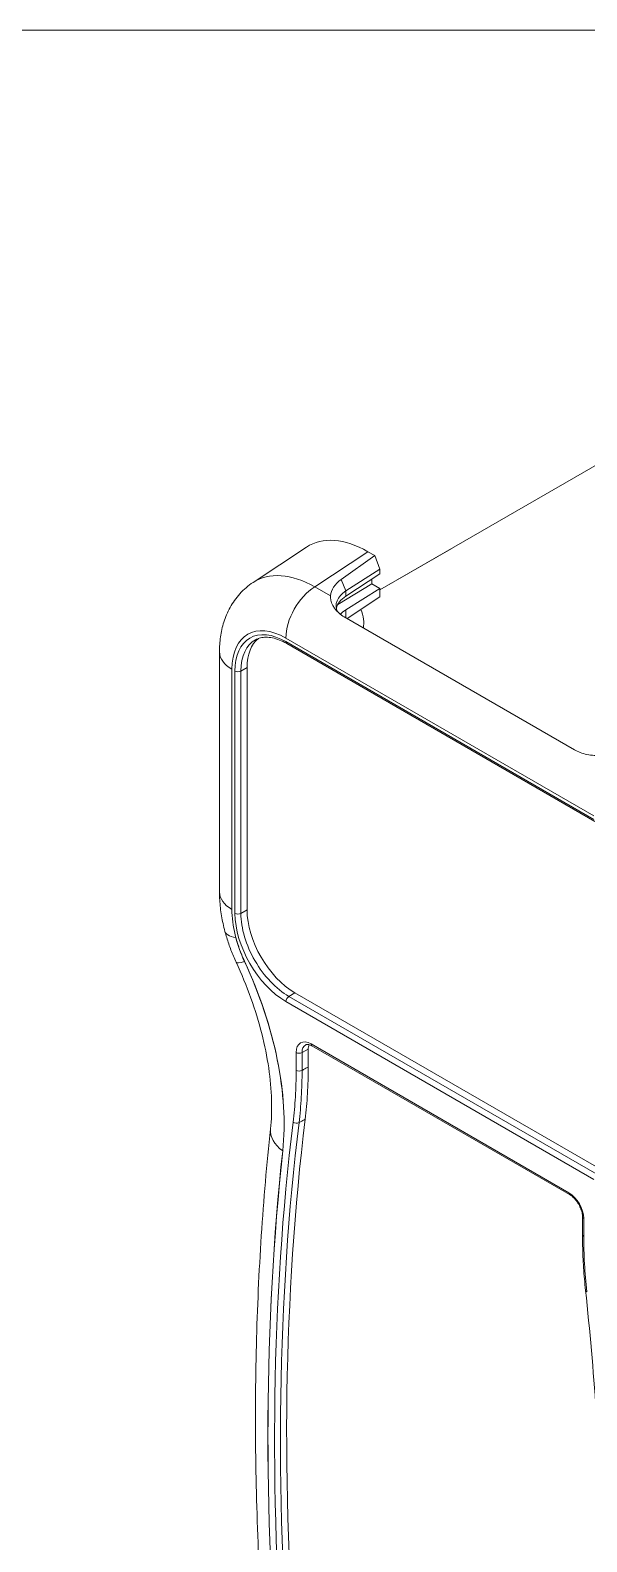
# Model space of a CAD drawing. Header units: millimetres. Extents: x 23 to 674, y 24 to 517.
# Drawn here: x 482.4 to 548, y 338.6 to 516.8 of the extents above; entities that cross this region are included whole.
import ezdxf
from ezdxf.enums import TextEntityAlignment as Align

# ---------------------------------------------------------------- set-up
doc = ezdxf.new("R2010")
doc.units = ezdxf.units.MM
doc.header["$LTSCALE"] = 2.5
for name, color, linetype, lineweight in [('Sketch Geometry (ANSI)', 7, 'Continuous', 9), ('Symbol (ANSI)', 7, 'Continuous', 9), ('Tweak Trail (ANSI)', 7, 'Continuous', 9), ('Visible (ANSI)', 7, 'Continuous', 9), ('Visible Narrow (ANSI)', 7, 'Continuous', 9)]:
    doc.layers.add(name, color=color, linetype=linetype, lineweight=lineweight)
doc.styles.add('Text Style20', font='arial.ttf')

# ---------------------------------------------------------------- blocks, each defined once
blk = doc.blocks.new('Title Blocks HAMMOND')
at = {"layer": 'Sketch Geometry (ANSI)'}
blk.add_line((269.997, 206.727), (9.353, 206.727), dxfattribs=at)
at = {"layer": 'Symbol (ANSI)', "style": 'Text Style20'}
blk.add_attdef('<TITLE>_001', text='', height=5, dxfattribs=at).set_placement((230.163, 16.385), align=Align.MIDDLE_CENTER)

msp = doc.modelspace()

# ---------------------------------------------------------------- linework, layer by layer
at = {"layer": 'Tweak Trail (ANSI)'}
for p, q in [((556.7887, 470.0117), (523.6297, 450.8673)), ((523.6297, 450.8673), (532.0063, 455.7035))]:
    msp.add_line(p, q, dxfattribs=at)
at = {"layer": 'Visible (ANSI)'}
for p, q in [((514.9732, 455.9075), (508.6633, 451.7372)), ((519.0658, 452.0858), (523.0165, 454.8956)), ((523.0165, 454.8956), (522.2094, 455.3615)), ((523.0165, 454.8956), (523.6297, 453.3168)), ((523.6297, 453.3168), (519.6191, 450.7451)), ((519.6191, 450.131), (523.6297, 452.7452)), ((523.6297, 453.3168), (523.6297, 452.7452)), ((522.6751, 451.5817), (518.6591, 449.1372)), ((523.6297, 451.0306), (519.6191, 448.5016)), ((522.6751, 452.123), (522.6751, 451.5817)), ((522.6751, 451.5817), (523.6297, 451.0306)), ((523.6297, 451.0306), (523.6297, 450.0508)), ((523.6297, 450.0508), (519.7549, 447.4838)), ((546.5698, 432.0022), (519.4276, 447.6727)), ((512.6439, 444.5272), (548.9647, 423.5574)), ((504.7119, 415.2169), (504.7119, 443.5429)), ((507.9627, 441.6906), (507.9627, 413.1132)), ((513.601, 403.3473), (549.9218, 382.3775)), ((515.1713, 396.6827), (515.1713, 394.5949)), ((515.6158, 397.0876), (545.9928, 379.5494)), ((547.5103, 376.921), (547.5103, 374.8197))]:
    msp.add_line(p, q, dxfattribs=at)
for centre, major_axis, ratio, start_param, end_param in [((522.2215, 443.9166), (-7.0085, 12.1391), 0.5766475, 5.49839613, 6.31804944), ((523.0381, 450.1137), (5.2508, 0.1656), 0.59712984, 2.40974963, 3.07440034), ((522.9632, 449.0067), (-4.5, 0), 0.57735027, 5.55014702, 6.57636058), ((522.9632, 448.3942), (-4.5, -0.0343), 0.58236636, 5.54570688, 6.15676348), ((522.9632, 446.7615), (4.5, -0.0337), 0.57229021, 2.4128422, 2.66377474), ((519.2456, 448.3362), (-1.75, 3.0311), 0.57735027, 3.73034313, 4.46024034), ((513.601, 438.4353), (-3.9869, 6.9055), 0.57735027, 0.08014371, 0.78539816), ((513.601, 409.8579), (3.9869, -6.9055), 0.57735027, 3.92699082, 5.49778714), ((513.6664, 408.7307), (-5.2848, 9.1535), 0.57735027, 1.26782548, 1.41928118), ((488.1448, 401.827), (-17.1041, 29.6252), 0.57735027, 3.8108425, 4.56018128), ((488.1448, 401.827), (17.0976, -29.6138), 0.57735027, 0.66924984, 1.41613533), ((516.5858, 395.8656), (-1.0003, 1.7326), 0.57717444, 0.40247117, 0.78524587), ((770.0917, 202.4278), (182.0532, -315.3255), 0.57735027, 3.7967003, 4.02284629), ((769.0311, 201.8154), (182.8663, -316.7338), 0.57735027, 3.8108425, 4.02958276), ((769.0311, 201.8154), (-182.8598, 316.7224), 0.57735027, 0.66924984, 0.88799011)]:
    msp.add_ellipse(centre, major_axis=major_axis, ratio=ratio, start_param=start_param, end_param=end_param, dxfattribs=at)
for points, knots in [([(504.7119, 443.5429), (504.7119, 444.127), (504.7496, 444.7137), (504.916, 445.8888), (505.0447, 446.4775), (505.4153, 447.6465), (505.6576, 448.2272), (506.2788, 449.3528), (506.6587, 449.8977), (507.5618, 450.8995), (508.0855, 451.3553), (508.6633, 451.7372)], [-0.784789176, -0.784789176, -0.784789176, -0.784789176, -0.634804167, -0.634804167, -0.484819157, -0.484819157, -0.334834148, -0.334834148, -0.184849139, -0.184849139, -0.03486413, -0.03486413, -0.03486413, -0.03486413]), ([(519.4276, 447.6727), (518.975, 447.9341), (518.5644, 448.2937), (517.9827, 449.1086), (517.8107, 449.5607), (517.7866, 450.0251), (517.7872, 450.0924), (517.7926, 450.1591)], [0, 0, 0, 0, 0.19202593, 0.19202593, 0.38405186, 0.38405186, 0.416072156, 0.416072156, 0.416072156, 0.416072156]), ([(508.9416, 444.9722), (509.124, 445.0724), (509.3204, 445.1486), (509.7425, 445.2517), (509.9683, 445.2785), (510.4474, 445.2786), (510.7007, 445.2519), (511.2287, 445.1418), (511.5033, 445.0585), (512.0659, 444.8349), (512.3538, 444.6947), (512.6439, 444.5272)], [0.797741072, 0.797741072, 0.797741072, 0.797741072, 0.952352123, 0.952352123, 1.106963174, 1.106963174, 1.261574225, 1.261574225, 1.416185276, 1.416185276, 1.570796327, 1.570796327, 1.570796327, 1.570796327]), ([(550.4332, 431.314), (550.2051, 431.3028), (549.9792, 431.2967), (549.1895, 431.2963), (548.5917, 431.3408), (547.4879, 431.5734), (546.9818, 431.7643), (546.5698, 432.0022)], [-0.413884446, -0.413884446, -0.413884446, -0.413884446, -0.349527762, -0.349527762, -0.174763881, -0.174763881, 0, 0, 0, 0]), ([(505.3498, 410.587), (505.2684, 410.8922), (505.1944, 411.1975), (505.0609, 411.8116), (505.0015, 412.1201), (504.8985, 412.7385), (504.8549, 413.0485), (504.7844, 413.6688), (504.7574, 413.9791), (504.7212, 414.5989), (504.7119, 414.9084), (504.7119, 415.2169)], [0.30818237, 0.30818237, 0.30818237, 0.30818237, 0.384649681, 0.384649681, 0.461116992, 0.461116992, 0.537584302, 0.537584302, 0.614051613, 0.614051613, 0.690518924, 0.690518924, 0.690518924, 0.690518924]), ([(506.6397, 409.8473), (506.6368, 409.8478), (506.6339, 409.8482), (506.631, 409.8487), (506.2297, 409.9135), (505.9102, 410.0209), (505.5064, 410.2844), (505.3926, 410.4264), (505.3498, 410.587)], [-0.769110209, -0.769110209, -0.769110209, -0.769110209, -0.767800973, -0.767800973, -0.767800973, -0.586014084, -0.586014084, -0.437142567, -0.437142567, -0.437142567, -0.437142567]), ([(506.631, 409.8487), (506.2297, 409.9135), (505.9102, 410.0209), (505.5064, 410.2844), (505.3926, 410.4264), (505.3498, 410.587)], [-0.767800973, -0.767800973, -0.767800973, -0.767800973, -0.586014084, -0.586014084, -0.437142567, -0.437142567, -0.437142567, -0.437142567]), ([(505.3498, 410.587), (505.4154, 410.3409), (505.4859, 410.095), (505.636, 409.6045), (505.7157, 409.3598), (505.8839, 408.8723), (505.9725, 408.6295), (506.1581, 408.1465), (506.2551, 407.9064), (506.4571, 407.4295), (506.5621, 407.1928), (506.6708, 406.9581)], [0.382336692, 0.382336692, 0.382336692, 0.382336692, 0.443973138, 0.443973138, 0.505609584, 0.505609584, 0.567246031, 0.567246031, 0.628882477, 0.628882477, 0.690518924, 0.690518924, 0.690518924, 0.690518924]), ([(510.7255, 387.3001), (510.8391, 388.3581), (510.8827, 389.498), (510.8145, 391.9059), (510.7028, 393.1738), (510.3185, 395.7984), (510.046, 397.1551), (509.3426, 399.9173), (508.9117, 401.3229), (507.9001, 404.1432), (507.3194, 405.558), (506.6708, 406.9581)], [3.025444334, 3.025444334, 3.025444334, 3.025444334, 3.174821431, 3.174821431, 3.324198527, 3.324198527, 3.473575623, 3.473575623, 3.622952719, 3.622952719, 3.772329816, 3.772329816, 3.772329816, 3.772329816]), ([(515.6158, 397.0876), (515.5445, 397.1288), (515.4754, 397.1623), (515.345, 397.2142), (515.2838, 397.2327), (515.1722, 397.2562), (515.1219, 397.2614), (515.0335, 397.2617), (514.9954, 397.2571), (514.9291, 397.2413), (514.9008, 397.2304), (514.8747, 397.2164)], [-0.78524587, -0.78524587, -0.78524587, -0.78524587, -0.631686292, -0.631686292, -0.478126713, -0.478126713, -0.324567135, -0.324567135, -0.171007557, -0.171007557, -0.017447978, -0.017447978, -0.017447978, -0.017447978]), ([(515.1713, 394.5949), (515.1713, 393.5311), (515.1413, 392.485), (515.0214, 390.4312), (514.9315, 389.4242), (514.8118, 388.4385)], [0, 0, 0, 0, 0.390846613, 0.390846613, 0.781693192, 0.781693192, 0.781693192, 0.781693192]), ([(510.3306, 321.3962), (509.9398, 326.0066), (509.632, 330.5807), (509.1831, 339.6474), (509.0419, 344.1402), (508.9267, 353.036), (508.9527, 357.4391), (509.1722, 366.1475), (509.3657, 370.4528), (509.9201, 378.9577), (510.281, 383.1573), (510.7255, 387.3001)], [6.180655064, 6.180655064, 6.180655064, 6.180655064, 6.224390777, 6.224390777, 6.268126489, 6.268126489, 6.311862201, 6.311862201, 6.355597914, 6.355597914, 6.399333626, 6.399333626, 6.399333626, 6.399333626]), ([(547.5103, 376.921), (547.5103, 377.0707), (547.4918, 377.2392), (547.4137, 377.5993), (547.353, 377.7913), (547.1921, 378.1765), (547.0912, 378.3697), (546.8602, 378.7335), (546.7299, 378.9039), (546.4571, 379.2015), (546.3148, 379.3291), (546.1136, 379.4752), (546.0524, 379.515), (545.9928, 379.5494)], [-0.78524587, -0.78524587, -0.78524587, -0.78524587, -0.50616587, -0.50616587, -0.2193369, -0.2193369, 0.07312947, 0.07312947, 0.36679149, 0.36679149, 0.65686518, 0.65686518, 0.78524587, 0.78524587, 0.78524587, 0.78524587]), ([(547.8697, 368.2502), (547.8219, 368.6991), (547.7788, 369.1462), (547.7022, 370.0362), (547.6686, 370.4791), (547.6111, 371.3603), (547.5871, 371.7985), (547.5487, 372.6703), (547.5343, 373.1038), (547.5151, 373.9657), (547.5103, 374.3941), (547.5103, 374.8197)], [0, 0, 0, 0, 0.154991467, 0.154991467, 0.309982934, 0.309982934, 0.464974401, 0.464974401, 0.619965868, 0.619965868, 0.774957335, 0.774957335, 0.774957335, 0.774957335]), ([(547.8697, 368.2502), (548.3742, 363.5131), (548.7915, 358.8132), (549.4512, 349.4978), (549.6935, 344.8822), (550.0026, 335.7446), (550.0693, 331.2226), (550.0272, 322.2817), (549.9183, 317.8627), (549.5252, 309.1367), (549.2409, 304.8297), (548.8693, 300.5832)], [3.011304847, 3.011304847, 3.011304847, 3.011304847, 3.056542337, 3.056542337, 3.101779827, 3.101779827, 3.147017317, 3.147017317, 3.192254807, 3.192254807, 3.237492297, 3.237492297, 3.237492297, 3.237492297])]:
    msp.add_open_spline(points, degree=3, knots=knots, dxfattribs=at)
for points in [[(507.637, 407.0941), (507.2135, 408.004), (506.8747, 408.9316), (506.631, 409.8487)], [(507.0455, 408.5496), (506.8896, 408.9835), (506.754, 409.4171), (506.6397, 409.8473)], [(507.6373, 407.0942), (507.6488, 407.069), (507.6604, 407.0438), (507.6721, 407.0186)]]:
    msp.add_open_spline(points, degree=3, dxfattribs=at)
at = {"layer": 'Visible Narrow (ANSI)'}
for p, q in [((515.9486, 451.2237), (522.2094, 455.3615)), ((517.7926, 450.1591), (515.9486, 451.2237)), ((519.6191, 450.7451), (519.0658, 452.0858)), ((519.6191, 450.131), (519.6191, 450.7451)), ((519.6191, 447.5622), (519.6191, 448.5016)), ((512.5365, 445.1737), (548.865, 424.1994)), ((548.8611, 423.7863), (512.5404, 444.7561)), ((506.1764, 413.1756), (506.1764, 441.5017)), ((506.5361, 441.2895), (506.5361, 412.7121)), ((507.2369, 441.286), (507.9627, 441.6906)), ((507.2369, 412.7086), (507.2369, 441.286)), ((507.2369, 412.7086), (507.9627, 413.1132)), ((507.637, 407.0941), (507.6436, 407.0979)), ((512.8877, 402.9212), (513.601, 403.3473)), ((549.2085, 381.9513), (512.8877, 402.9212)), ((512.5404, 402.3124), (548.8611, 381.3426)), ((513.7447, 396.296), (513.7447, 394.1947)), ((514.4456, 396.2925), (515.1713, 396.6827)), ((514.4456, 394.1912), (514.4456, 396.2925)), ((545.8893, 379.7783), (515.5122, 397.3165)), ((512.1615, 384.7254), (512.172, 384.7315)), ((547.6568, 374.6156), (547.6568, 376.7169))]:
    msp.add_line(p, q, dxfattribs=at)
for centre, major_axis, ratio, start_param, end_param in [((516.0798, 439.8575), (-7.2633, 11.9767), 0.57697016, 5.48595905, 6.30561236), ((516.072, 447.2149), (2.5, 4.3301), 0.57735027, 0.82030475, 2.35619449), ((512.5442, 437.8162), (-4.5055, 7.8037), 0.5766475, 5.49839613, 7.06797448), ((512.5404, 437.8229), (-4.2457, 7.3537), 0.57735027, 5.49778714, 7.06858347), ((512.8877, 438.0235), (-3.9957, 6.9208), 0.57735027, 6.2708424, 7.06858347), ((512.8939, 444.9602), (-0.25, -0.433), 0.57735027, 5.49778714, 6.28318531), ((509.7119, 443.5429), (-5, 0), 0.57735027, 0, 0.78539816), ((506.8896, 441.4936), (0.5, 0), 0.57735027, 3.92699082, 5.48033385), ((509.7119, 415.2169), (-5, 0), 0.57735027, 0, 0.78539816), ((506.8896, 412.9163), (-0.5, 0), 0.57735027, 0.78539816, 2.3387412), ((512.5404, 409.2456), (4.2457, -7.3537), 0.57735027, 3.92699082, 5.49778714), ((512.8877, 409.4461), (-3.9957, 6.9208), 0.57735027, 0.78539816, 2.35619449), ((511.2076, 409.0599), (-4.5368, -2.1017), 0.12577734, 0, 0.62115156), ((512.8939, 402.5165), (-0.25, -0.433), 0.57735027, 3.94444411, 5.49778714), ((515.5128, 395.2746), (-1.2504, 2.1657), 0.57717444, 5.49793944, 7.06843118), ((514.0983, 396.5002), (0.5, 0), 0.57735027, 3.92699082, 5.48033385), ((515.8663, 395.4788), (-1.0135, 1.7253), 0.57706465, 6.26138114, 7.06407499), ((515.8658, 397.5206), (-0.25, -0.433), 0.57735027, 5.49778714, 6.28318531), ((514.0983, 394.3988), (0.5, 0), 0.57735027, 3.92699082, 5.48033385), ((769.0311, 201.8154), (182.312, -315.7737), 0.57735027, 3.79670301, 4.02289046), ((515.697, 386.7666), (-4.9715, 0.5334), 0.64036788, 0, 0.85062277), ((769.3785, 202.016), (-182.062, 315.3407), 0.57735027, 0.65511036, 0.88129781), ((513.7417, 388.2939), (0.4964, -0.0603), 0.64746603, 4.00119606, 5.5545391), ((546.2428, 379.9824), (-0.25, -0.433), 0.57735027, 5.49778714, 6.28318531), ((545.8887, 377.737), (-1.25, 2.1651), 0.57752615, 3.92714311, 5.49763485), ((548.0103, 376.921), (-0.5, 0), 0.57735027, 0, 0.78539816), ((548.0103, 374.8197), (-0.5, 0), 0.57735027, 0, 0.78539816), ((548.3669, 368.3031), (-0.4972, -0.0529), 0.49744789, 0, 0.72821463)]:
    msp.add_ellipse(centre, major_axis=major_axis, ratio=ratio, start_param=start_param, end_param=end_param, dxfattribs=at)
for points, knots in [([(507.0455, 408.5496), (506.8522, 409.0926), (506.6895, 409.6363), (506.3074, 411.2092), (506.1764, 412.2359), (506.1764, 413.1756)], [0.167872472, 0.167872472, 0.167872472, 0.167872472, 0.34524988, 0.34524988, 0.690518924, 0.690518924, 0.690518924, 0.690518924]), ([(513.7447, 394.1947), (513.7447, 393.1401), (513.7149, 392.1022), (513.596, 390.0662), (513.5068, 389.067), (513.3882, 388.0898)], [0, 0, 0, 0, 0.387470329, 0.387470329, 0.774957335, 0.774957335, 0.774957335, 0.774957335]), ([(514.0861, 388.035), (514.2057, 389.0204), (514.2957, 390.0279), (514.4156, 392.0811), (514.4456, 393.1277), (514.4456, 394.1912)], [-0.774957335, -0.774957335, -0.774957335, -0.774957335, -0.387470329, -0.387470329, 0, 0, 0, 0]), ([(515.1713, 394.5949), (514.9915, 394.4948), (514.8116, 394.3948), (514.6317, 394.2947), (514.5697, 394.2602), (514.5076, 394.2257), (514.4456, 394.1912)], [-6.150981069, -6.150981069, -6.150981069, -6.150981069, -6.075969601, -6.075969601, -6.075969601, -6.050093018, -6.050093018, -6.050093018, -6.050093018]), ([(514.0861, 388.035), (514.1481, 388.0695), (514.2102, 388.104), (514.2722, 388.1385), (514.4521, 388.2385), (514.6319, 388.3385), (514.8118, 388.4385)], [6.050093018, 6.050093018, 6.050093018, 6.050093018, 6.075969601, 6.075969601, 6.075969601, 6.150981069, 6.150981069, 6.150981069, 6.150981069]), ([(548.0133, 368.099), (547.8947, 369.2131), (547.8055, 370.3153), (547.6865, 372.4886), (547.6568, 373.561), (547.6568, 374.6156)], [0, 0, 0, 0, 0.387470294, 0.387470294, 0.774957335, 0.774957335, 0.774957335, 0.774957335])]:
    msp.add_open_spline(points, degree=3, knots=knots, dxfattribs=at)

# ---------------------------------------------------------------- block references
at = {"xscale": 2.5, "yscale": 2.5, "zscale": 2.5}
msp.add_blockref('Title Blocks HAMMOND', (-0.6221, 0.0312), dxfattribs=at)

doc.saveas('drawing.dxf')
